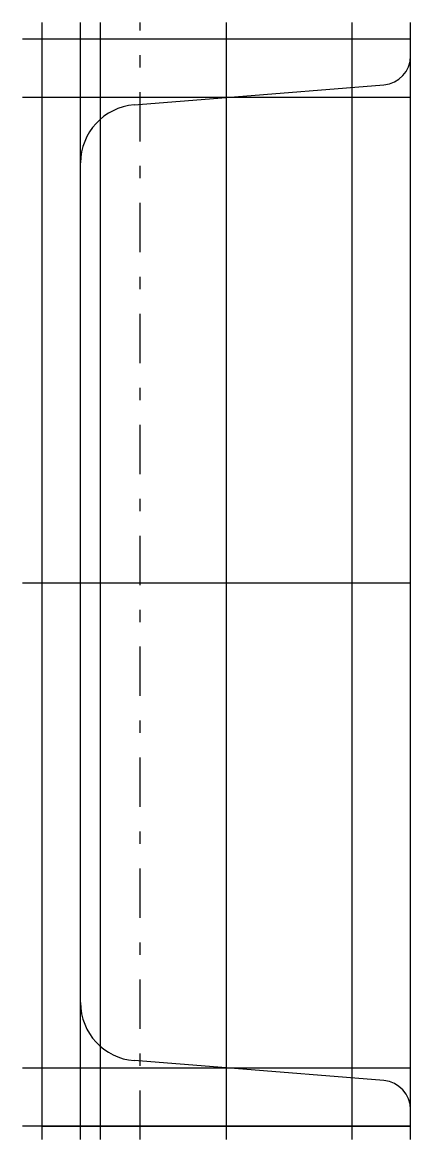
# Model space of a CAD drawing. Extents: x -5 to 95, y -143 to 144.
import ezdxf

# ---------------------------------------------------------------- set-up
doc = ezdxf.new("R2010")
doc.units = 0
doc.linetypes.add('CENTER', pattern=[28.575, 12.7, -6.35, 3.175, -6.35])
doc.layers.get('0').update_dxf_attribs({"linetype": 'CONTINUOUS'})

msp = doc.modelspace()

# ---------------------------------------------------------------- linework, layer by layer
at = {"linetype": 'CONTINUOUS'}
for p, q in [((0, 144.37), (0, -143.46)), ((10, -143.46), (10, 144.37)), ((15, 144.37), (15, -143.46)), ((47.5, 144.37), (47.5, -143.46)), ((79.88, 144.37), (79.88, -143.46)), ((95, -143.46), (95, 144.37)), ((95, 140), (-5, 140)), ((95, 140), (0, 140)), ((0, 140), (0, -140)), ((95, 135.72), (95, 140)), ((47.5, 125), (88.1, 128.25)), ((95, 125), (-5, 125)), ((23.8, 123.1), (47.5, 125)), ((10, -108.15), (10, 108.15)), ((-5, 0), (95, 0)), ((47.5, -125), (23.8, -123.1)), ((-5, -125), (95, -125)), ((88.1, -128.25), (47.5, -125)), ((95, -140), (95, -135.72)), ((95, -140), (-5, -140)), ((0, -140), (95, -140))]:
    msp.add_line(p, q, dxfattribs=at)
at = {"linetype": 'CENTER'}
for p, q in [((25.3, -143.46), (25.3, 144.37)), ((-5, 0), (95, 0))]:
    msp.add_line(p, q, dxfattribs=at)
at = {"linetype": 'CONTINUOUS'}
for centre, radius, start, end in [((87.5, 135.73), 7.5, 274.5885, 359.9545), ((25, 108.15), 15, 94.5886, 179.9927), ((25, -108.15), 15, 180.0073, 265.4114), ((87.5, -135.73), 7.5, 0.0455, 85.4115)]:
    msp.add_arc(centre, radius, start, end, dxfattribs=at)

doc.saveas('drawing.dxf')
